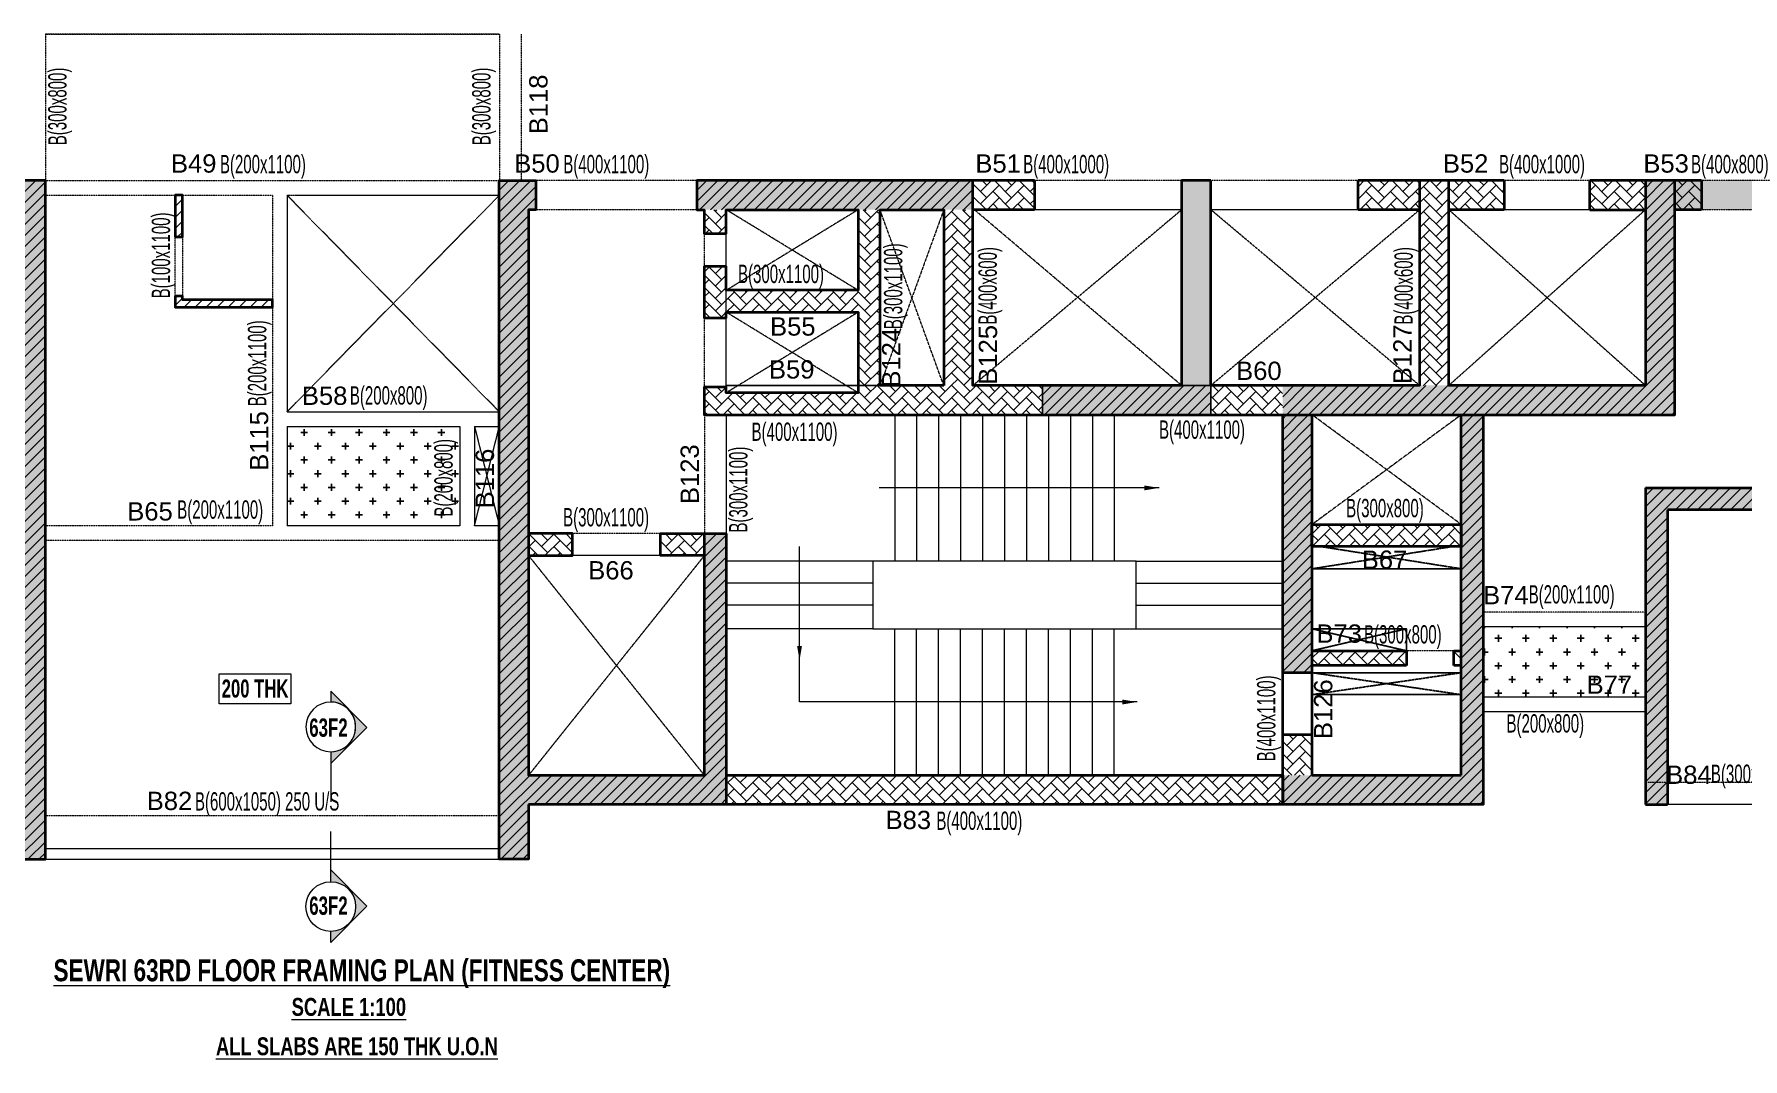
# Model space of a CAD drawing. Header units: millimetres. Extents: x 17 to 69461, y 78 to 32775.
# Drawn here: x 27889 to 51229, y 3771 to 17772 of the extents above; entities that cross this region are included whole.
import ezdxf
from ezdxf.enums import TextEntityAlignment as Align

# ---------------------------------------------------------------- set-up
doc = ezdxf.new("R2010")
doc.units = ezdxf.units.MM
doc.linetypes.add('HIDDEN', pattern=[0.375, 0.25, -0.125])
for name, color, linetype, lineweight in [('A-ANNO-DIMS', 8, 'Continuous', 15), ('A-DETL-MISC', 35, 'Continuous', 15), ('A-FLOR-IDEN', 11, 'Continuous', 9), ('A-HIDD-ABVE', 8, 'HIDDEN', 20), ('G-ANNO-SYMB', 1, 'Continuous', 9), ('G-ANNO-TEXT', 231, 'Continuous', 9), ('S-BEAM', 7, 'Continuous', 18), ('S-BEAM-IDEN', 2, 'Continuous', 9), ('S-COL HATCH', 9, 'Continuous', 0), ('S-COLS', 5, 'Continuous', 35)]:
    doc.layers.add(name, color=color, linetype=linetype, lineweight=lineweight)
for name, color, linetype in [('Beam Nos', 7, 'Continuous'), ('changes', 7, 'Continuous'), ('CUTOUT', 4, 'Continuous'), ('SECTION LINE', 4, 'Continuous'), ('SUNK SLAB', 8, 'Continuous')]:
    doc.layers.add(name, color=color, linetype=linetype)
doc.styles.add('Dim.s & Anno.(Misc.)', font='ARIALN.TTF')
doc.styles.add('SC-BBS1', font='SansSerif')
doc.styles.add('Swis721 LtCn BT', font='swisscl.ttf', dxfattribs={"width": 0.9, "height": 233.355162})
doc.styles.add('Swis721 LtCn BT_2', font='swisscl.ttf', dxfattribs={"height": 244.992296})
doc.styles.add('Swis721 LtCn BT_B', font='', dxfattribs={"width": 0.9, "height": 246.918336})
doc.styles.get('Swis721 LtCn BT_B').set_extended_font_data('Swis721 LtCn BT', bold=True)
doc.dimstyles.new('A-GFC-100', dxfattribs={"dimscale": 100, "dimtxt": 1.75, "dimasz": 1.5, "dimexe": 1.5, "dimexo": 0, "dimgap": 1, "dimtad": 1, "dimdsep": 46, "dimtxsty": 'Dim.s & Anno.(Misc.)', "dimblk": 'ARCHTICK', "dimcen": 0, "dimdle": 1.5, "dimclrd": 256, "dimclre": 8, "dimclrt": 6, "dimazin": 2, "dimtfac": 1, "dimtix": 1, "dimtmove": 2, "dimatfit": 3, "dimfxl": 1, "dimtolj": 1, "dimlwd": -1, "dimlwe": 9, "dimarcsym": 0})
pattern_1 = [(45, (-31890644.18, 20635841.75), (-75.1300955, 75.1300955), [])]
pattern_2 = [(0, (-31349594.92, 21123704.2), (187.5, 187.5), [93.75, -281.25]), (90, (-31349548.04, 21123657.32), (-187.5, 187.5), [93.75, -281.25])]
pattern_3 = [(45, (-31792792.5, 20735559.75), (0, 169.7056275), [360, -120]), (135, (-31792707.64, 20735644.6), (1e-14, 169.7056275), [360, -120])]
pattern_4 = [(45, (-31609283, 20752631.54), (0, 169.7056275), [360, -120]), (135, (-31609198.14, 20752716.4), (1e-14, 169.7056275), [360, -120])]

# ---------------------------------------------------------------- blocks, each defined once
blk = doc.blocks.new('A$Cebf64a2d')
at = {"layer": 'S-COL HATCH', "transparency": 33554687}
h = blk.add_hatch(dxfattribs=at)
h.set_pattern_fill('ANSI31', color=256, scale=850)
h.set_pattern_definition(pattern_1)
h.paths.add_polyline_path([(22379, 4450), (22079, 4450), (22079, 1150), (22079, 750), (24779, 750), (24779, 0), (25179, 0), (25179, 1150), (25179, 1150), (25179, 9275), (24679, 9275), (24679, 8875), (24779, 8875), (24779, 1150), (24779, 1150), (22379, 1150), (22379, 1150)])
h = blk.add_hatch(dxfattribs=at)
h.set_pattern_fill('ANSI31', color=256, scale=850)
h.set_pattern_definition(pattern_1)
h.paths.add_polyline_path([(34179, 4450), (34479, 4450), (34479, 1150), (34479, 750), (31779, 750), (31779, 0), (31379, 0), (31379, 1150), (31379, 1150), (31379, 9275), (31879, 9275), (31879, 8875), (31779, 8875), (31779, 1150), (31779, 1150), (34179, 1150), (34179, 1150)])
h = blk.add_hatch(dxfattribs=at)
h.set_pattern_fill('ANSI31', color=256, scale=850)
h.set_pattern_definition(pattern_1)
h.paths.add_polyline_path([(37849, 9275), (34079, 9275), (34079, 8875), (37849, 8875)])
h = blk.add_hatch(dxfattribs=at)
h.set_pattern_fill('ANSI31', color=256, scale=850)
h.set_pattern_definition(pattern_1)
h.paths.add_polyline_path([(42079, 6075), (42079, 6475), (47034, 6475), (47034, 9275), (47434, 9275), (47434, 6075)])
h = blk.add_hatch(dxfattribs=at)
h.set_pattern_fill('ANSI31', color=256, scale=850)
h.set_pattern_definition(pattern_1)
h.paths.add_polyline_path([(27049, 9075), (26949, 9075), (26949, 8505), (27049, 8505)])
h = blk.add_hatch(dxfattribs=at)
h.set_pattern_fill('ANSI31', color=256, scale=850)
h.set_pattern_definition(pattern_1)
h.paths.add_polyline_path([(28279, 7645), (27049, 7645), (27049, 7695), (26949, 7695), (26949, 7545), (28279, 7545)])
h = blk.add_hatch(dxfattribs=at)
h.set_pattern_fill('ANSI31', color=256, scale=850)
h.set_pattern_definition(pattern_1)
h.paths.add_polyline_path([(41099, 6475), (38799, 6475), (38799, 6075), (41099, 6075)])
h = blk.add_hatch(dxfattribs=at)
h.set_pattern_fill('ANSI31', color=256, scale=850)
h.set_pattern_definition(pattern_1)
h.paths.add_polyline_path([(42079, 6075), (42479, 6075), (42479, 6075), (42479, 4575), (42479, 4575), (42479, 4275), (42479, 2550), (42079, 2550)])
h = blk.add_hatch(dxfattribs=at)
h.set_pattern_fill('ANSI31', color=256, scale=850)
h.set_pattern_definition(pattern_1)
h.paths.add_polyline_path([(44519, 6075), (44819, 6075), (44819, 750), (44519, 750), (42079, 750), (42079, 1150), (44519, 1150), (44519, 2850), (44519, 2850), (44519, 2850)])
h = blk.add_hatch(dxfattribs=at)
h.set_pattern_fill('ANSI31', color=256, scale=850)
h.set_pattern_definition(pattern_1)
h.paths.add_polyline_path([(47034, 5075), (50684, 5075), (50684, 4775), (47334, 4775), (47334, 750), (47034, 750)])
at = {"layer": 'changes', "elevation": 0}
blk.add_lwpolyline([(41099, 6475), (38799, 6475), (38799, 6075), (41099, 6075)], close=True, dxfattribs=at)
at = {"layer": 'S-COLS'}
for p, q in [((47034, 5075), (47034, 750)), ((47034, 5075), (50684, 5075)), ((50684, 4775), (47334, 4775)), ((47334, 4775), (47334, 750)), ((34179, 4450), (34179, 1150)), ((34479, 4450), (34479, 1150)), ((42479, 2550), (42079, 2550)), ((42479, 1700), (42079, 1700)), ((34479, 1150), (34479, 750)), ((47034, 750), (47334, 750))]:
    blk.add_line(p, q, dxfattribs=at)
at = {"layer": 'S-COLS', "elevation": 0}
for points in [[(25179, 1150), (25179, 9275), (24679, 9275), (24679, 8875), (24779, 8875), (24779, 1150), (22379, 1150)], [(31379, 1150), (31379, 9275), (31879, 9275), (31879, 8875), (31779, 8875), (31779, 1150), (34179, 1150)], [(37849, 9275), (34079, 9275), (34079, 8875), (34179, 8875), (34179, 8550), (34479, 8550), (34479, 8875), (35379, 8875), (36279, 8875), (36279, 7775), (34479, 7775), (34479, 8100), (34179, 8100), (34179, 7398), (34479, 7398), (34479, 7475), (36279, 7475), (36279, 6375), (35379, 6375), (34479, 6375), (34479, 6453), (34179, 6453), (34179, 6075), (36279, 6075), (36279, 6075), (47434, 6075), (47434, 9275), (47034, 9275), (47034, 6475), (44349, 6475), (44349, 9275)], [(40699, 9275), (40699, 6475), (37849, 6475), (37849, 9275)], [(41099, 9275), (40699, 9275)], [(43949, 9275), (43949, 6475), (41099, 6475), (41099, 9275)], [(44349, 9275), (43949, 9275)], [(26949, 7695), (26949, 7545), (28279, 7545), (28279, 7645), (27049, 7645), (27049, 7695), (26949, 7695)], [(42479, 750), (42079, 750), (42079, 6075)], [(42479, 6075), (42479, 1150)], [(44819, 6075), (44819, 750), (44519, 750)], [(44519, 1150), (44519, 6075)], [(31779, 4150), (32379, 4150), (32379, 4450), (31779, 4450)], [(34179, 4150), (33579, 4150), (33579, 4450), (34479, 4450)], [(42479, 2850), (43769, 2850)], [(43769, 2850), (43769, 2650)], [(44419, 2650), (44419, 2850)], [(44419, 2850), (44519, 2850)], [(43769, 2650), (42479, 2650)], [(44519, 2650), (44419, 2650)], [(24779, 750), (24779, 0), (25179, 0), (25179, 1150)], [(31779, 750), (31779, 0), (31379, 0), (31379, 1150)], [(34479, 1150), (42079, 1150), (42079, 750), (31779, 750)], [(42479, 1150), (44519, 1150)], [(44519, 750), (42479, 750)]]:
    blk.add_lwpolyline(points, dxfattribs=at)
for points in [[(26949, 8505), (27049, 8505), (27049, 9075), (26949, 9075)], [(37449, 6475), (36579, 6475), (36579, 8875), (37449, 8875)], [(42479, 4575), (44519, 4575), (44519, 4275), (42479, 4275)]]:
    blk.add_lwpolyline(points, close=True, dxfattribs=at)
blk = doc.blocks.new('_ARCHTICK')
at = {"color": 0, "linetype": 'ByBlock', "const_width": 0.15}
blk.add_lwpolyline([(-0.5, -0.5), (0.5, 0.5)], dxfattribs=at)
blk = doc.blocks.new('A$C2f35dc8c')
at = {"layer": 'S-COL HATCH', "transparency": 33554687}
h = blk.add_hatch(color=256, dxfattribs=at)
h.dxf.hatch_style = 1
h.paths.add_polyline_path([(22379, 4450), (22079, 4450), (22079, 1150), (22079, 750), (24779, 750), (24779, 0), (25179, 0), (25179, 1150), (25179, 1150), (25179, 9275), (24679, 9275), (24679, 8875), (24779, 8875), (24779, 1150), (24779, 1150), (22379, 1150), (22379, 1150)])
h = blk.add_hatch(color=256, dxfattribs=at)
h.dxf.hatch_style = 1
h.paths.add_polyline_path([(34179, 4450), (34479, 4450), (34479, 1150), (34479, 750), (31779, 750), (31779, 0), (31379, 0), (31379, 1150), (31379, 1150), (31379, 9275), (31879, 9275), (31879, 8875), (31779, 8875), (31779, 1150), (31779, 1150), (34179, 1150), (34179, 1150)])
h = blk.add_hatch(color=256, dxfattribs=at)
h.dxf.hatch_style = 1
h.paths.add_polyline_path([(37849, 9275), (34079, 9275), (34079, 8875), (37849, 8875)])
at = {"layer": 'S-COL HATCH'}
h = blk.add_hatch(dxfattribs=at)
h.set_pattern_fill('AR-HBONE', color=256, scale=30)
h.set_pattern_definition(pattern_4)
h.paths.add_polyline_path([(37849, 8875), (37849, 9275), (38689, 9275), (38689, 8875), (38359, 8875)])
at = {"layer": 'S-COL HATCH', "transparency": 33554687}
h = blk.add_hatch(color=256, dxfattribs=at)
h.dxf.hatch_style = 1
h.paths.add_polyline_path([(41099, 9275), (40699, 9275), (40699, 6475), (41099, 6475)])
h = blk.add_hatch(color=256, dxfattribs=at)
h.dxf.hatch_style = 1
h.paths.add_polyline_path([(42079, 6075), (42079, 6475), (47034, 6475), (47034, 9275), (47434, 9275), (47434, 6075)])
at = {"layer": 'S-COL HATCH'}
h = blk.add_hatch(dxfattribs=at)
h.set_pattern_fill('AR-HBONE', color=256, scale=30)
h.set_pattern_definition(pattern_4)
h.paths.add_polyline_path([(43109, 9275), (43949, 9275), (43949, 8875), (43109, 8875)])
h = blk.add_hatch(dxfattribs=at)
h.set_pattern_fill('AR-HBONE', color=256, scale=30)
h.set_pattern_definition(pattern_3)
h.paths.add_polyline_path([(44349, 6475), (43949, 6475), (43949, 9275), (44349, 9275)])
h = blk.add_hatch(dxfattribs=at)
h.set_pattern_fill('AR-HBONE', color=256, scale=30)
h.set_pattern_definition(pattern_4)
h.paths.add_polyline_path([(44349, 9275), (45106, 9275), (45106, 8875), (44349, 8875)])
h = blk.add_hatch(dxfattribs=at)
h.set_pattern_fill('AR-HBONE', color=256, scale=30)
h.set_pattern_definition(pattern_4)
h.paths.add_polyline_path([(46276, 8875), (46276, 9275), (47034, 9275), (47034, 8875)])
h = blk.add_hatch(dxfattribs=at)
h.set_pattern_fill('AR-HBONE', color=256, scale=30)
h.set_pattern_definition(pattern_4)
h.paths.add_polyline_path([(47434, 8875), (47434, 9275), (47799, 9275), (47799, 8875), (47710, 8875)])
h = blk.add_hatch(dxfattribs=at)
h.set_pattern_fill('AR-HBONE', color=256, scale=30)
h.set_pattern_definition(pattern_3)
h.paths.add_polyline_path([(36579, 8875), (36279, 8875), (36279, 7775), (34479, 7775), (34479, 8100), (34179, 8100), (34179, 7398), (34479, 7398), (34479, 7475), (36279, 7475), (36279, 6375), (34479, 6375), (34479, 6453), (34179, 6453), (34179, 6075), (38799, 6075), (38799, 6475), (36579, 6475)])
h = blk.add_hatch(dxfattribs=at)
h.set_pattern_fill('AR-HBONE', color=256, scale=30)
h.set_pattern_definition(pattern_3)
h.paths.add_polyline_path([(34479, 8875), (34179, 8875), (34179, 8550), (34479, 8550)])
h = blk.add_hatch(dxfattribs=at)
h.set_pattern_fill('AR-HBONE', color=256, scale=30)
h.set_pattern_definition(pattern_3)
h.paths.add_polyline_path([(37849, 6475), (37449, 6475), (37449, 8875), (37849, 8875)])
at = {"layer": 'S-COL HATCH', "transparency": 33554687}
h = blk.add_hatch(color=256, dxfattribs=at)
h.dxf.hatch_style = 1
h.paths.add_polyline_path([(41099, 6475), (38799, 6475), (38799, 6075), (41099, 6075)])
at = {"layer": 'S-COL HATCH'}
h = blk.add_hatch(dxfattribs=at)
h.set_pattern_fill('AR-HBONE', color=256, scale=30)
h.set_pattern_definition(pattern_3)
h.paths.add_polyline_path([(41099, 6475), (42079, 6475), (42079, 6075), (41099, 6075)])
at = {"layer": 'S-COL HATCH', "transparency": 33554687}
h = blk.add_hatch(color=256, dxfattribs=at)
h.dxf.hatch_style = 1
h.paths.add_polyline_path([(42079, 6075), (42479, 6075), (42479, 6075), (42479, 4575), (42479, 4575), (42479, 4275), (42479, 2550), (42079, 2550)])
h = blk.add_hatch(color=256, dxfattribs=at)
h.dxf.hatch_style = 1
h.paths.add_polyline_path([(44519, 6075), (44819, 6075), (44819, 750), (44519, 750), (42079, 750), (42079, 1150), (44519, 1150), (44519, 2850), (44519, 2850), (44519, 2850)])
h = blk.add_hatch(color=256, dxfattribs=at)
h.dxf.hatch_style = 1
h.paths.add_polyline_path([(47034, 5075), (50684, 5075), (50684, 4775), (47334, 4775), (47334, 750), (47034, 750)])
at = {"layer": 'S-COL HATCH'}
h = blk.add_hatch(dxfattribs=at)
h.set_pattern_fill('AR-HBONE', color=256, scale=30)
h.set_pattern_definition([(45, (-31792792.5, 20683630.75), (0, 169.7056275), [360, -120]), (135, (-31792707.64, 20683715.6), (1e-14, 169.7056275), [360, -120])])
h.paths.add_polyline_path([(34179, 4150), (34179, 4450), (33579, 4450), (33579, 4150)])
h.paths.add_polyline_path([(32379, 4150), (32379, 4450), (31779, 4450), (31779, 4150)])
h = blk.add_hatch(dxfattribs=at)
h.set_pattern_fill('AR-HBONE', color=256, scale=30)
h.set_pattern_definition(pattern_3)
h.paths.add_polyline_path([(42479, 4275), (44519, 4275), (44519, 4575), (42479, 4575)])
h = blk.add_hatch(dxfattribs=at)
h.set_pattern_fill('AR-HBONE', color=256, scale=30)
h.set_pattern_definition(pattern_3)
h.paths.add_polyline_path([(43769, 2850), (43769, 2650), (42479, 2650), (42479, 2850)])
h = blk.add_hatch(dxfattribs=at)
h.set_pattern_fill('AR-HBONE', color=256, scale=30)
h.set_pattern_definition(pattern_3)
h.paths.add_polyline_path([(44419, 2850), (44519, 2850), (44519, 2650), (44419, 2650)])
h = blk.add_hatch(dxfattribs=at)
h.set_pattern_fill('AR-HBONE', color=256, scale=30)
h.set_pattern_definition(pattern_3)
h.paths.add_polyline_path([(42079, 1700), (42479, 1700), (42479, 1150), (42079, 1150)])
h = blk.add_hatch(dxfattribs=at)
h.set_pattern_fill('AR-HBONE', color=256, scale=30)
h.set_pattern_definition(pattern_3)
h.paths.add_polyline_path([(42079, 1150), (34479, 1150), (34479, 750), (42079, 750)])
at = {"layer": 'changes', "elevation": 0}
blk.add_lwpolyline([(41099, 6475), (38799, 6475), (38799, 6075), (41099, 6075)], close=True, dxfattribs=at)
at = {"layer": 'S-COLS'}
for p, q in [((38689, 9275, 0), (37849, 9275, 0)), ((38689, 9275, 0), (38689, 8875, 0)), ((43109, 8875, 0), (43109, 9275, 0)), ((43949, 9275, 0), (43109, 9275, 0)), ((45106, 9275, 0), (44349, 9275, 0)), ((45106, 9275, 0), (45106, 8875, 0)), ((46276, 8875, 0), (46276, 9275, 0)), ((47034, 9275, 0), (46276, 9275, 0)), ((47799, 9275, 0), (47434, 9275, 0)), ((47799, 9275, 0), (47799, 8875, 0)), ((38689, 8875, 0), (37849, 8875, 0)), ((43949, 8875, 0), (43109, 8875, 0)), ((45106, 8875, 0), (44349, 8875, 0)), ((46276, 8875, 0), (47034, 8875, 0)), ((47799, 8875, 0), (47434, 8875, 0)), ((47034, 5075, 0), (47034, 750, 0)), ((47034, 5075, 0), (50684, 5075, 0)), ((50684, 4775, 0), (47334, 4775, 0)), ((47334, 4775, 0), (47334, 750, 0)), ((34179, 4450, 0), (34179, 1150, 0)), ((34479, 4450, 0), (34479, 1150, 0)), ((42479, 2550, 0), (42079, 2550, 0)), ((42479, 1700, 0), (42079, 1700, 0)), ((34479, 1150, 0), (34479, 750, 0)), ((47034, 750, 0), (47334, 750, 0))]:
    blk.add_line(p, q, dxfattribs=at)
at = {"layer": 'S-COLS', "elevation": 0}
for points in [[(25179, 1150), (25179, 9275), (24679, 9275), (24679, 8875), (24779, 8875), (24779, 1150), (22379, 1150)], [(31379, 1150), (31379, 9275), (31879, 9275), (31879, 8875), (31779, 8875), (31779, 1150), (34179, 1150)], [(37849, 9275), (34079, 9275), (34079, 8875), (34179, 8875), (34179, 8550), (34479, 8550), (34479, 8875), (35379, 8875), (36279, 8875), (36279, 7775), (34479, 7775), (34479, 8100), (34179, 8100), (34179, 7398), (34479, 7398), (34479, 7475), (36279, 7475), (36279, 6375), (35379, 6375), (34479, 6375), (34479, 6453), (34179, 6453), (34179, 6075), (36279, 6075), (36279, 6075), (47434, 6075), (47434, 9275), (47034, 9275), (47034, 6475), (44349, 6475), (44349, 9275)], [(40699, 9275), (40699, 6475), (37849, 6475), (37849, 9275)], [(41099, 9275), (40699, 9275)], [(43949, 9275), (43949, 6475), (41099, 6475), (41099, 9275)], [(44349, 9275), (43949, 9275)], [(42479, 750), (42079, 750), (42079, 6075)], [(42479, 6075), (42479, 1150)], [(44819, 6075), (44819, 750), (44519, 750)], [(44519, 1150), (44519, 6075)], [(31779, 4150), (32379, 4150), (32379, 4450), (31779, 4450)], [(34179, 4150), (33579, 4150), (33579, 4450), (34479, 4450)], [(42479, 2850), (43769, 2850)], [(43769, 2850), (43769, 2650)], [(44419, 2650), (44419, 2850)], [(44419, 2850), (44519, 2850)], [(43769, 2650), (42479, 2650)], [(44519, 2650), (44419, 2650)], [(24779, 750), (24779, 0), (25179, 0), (25179, 1150)], [(31779, 750), (31779, 0), (31379, 0), (31379, 1150)], [(34479, 1150), (42079, 1150), (42079, 750), (31779, 750)], [(42479, 1150), (44519, 1150)], [(44519, 750), (42479, 750)]]:
    blk.add_lwpolyline(points, dxfattribs=at)
for points in [[(37449, 6475), (36579, 6475), (36579, 8875), (37449, 8875)], [(42479, 4575), (44519, 4575), (44519, 4275), (42479, 4275)]]:
    blk.add_lwpolyline(points, close=True, dxfattribs=at)
blk = doc.blocks.new('A$C80c03267')
at = {"layer": 'CUTOUT', "color": 8, "linetype": 'HIDDEN'}
for p, q in [((39529, -8405), (37630, -8705)), ((39529, -8405), (37630, -8705)), ((37771, -8405), (39670, -8705)), ((37771, -8405), (39670, -8705)), ((37630, -9525), (38920, -9825)), ((38920, -9525), (37630, -9825)), ((37630, -9525), (38920, -9825)), ((38920, -9525), (37630, -9825)), ((39670, -10125), (37630, -10425)), ((37630, -10125), (39670, -10425)), ((39670, -10125), (37630, -10425)), ((37630, -10125), (39670, -10425))]:
    blk.add_line(p, q, dxfattribs=at)
at = {"layer": 'CUTOUT'}
for points in [[(37630, -8705), (39670, -8705), (39670, -8405), (37630, -8405)], [(37630, -9525), (38920, -9525), (38920, -9825), (37630, -9825)], [(37630, -10125), (39670, -10125), (39670, -10425), (37630, -10425)]]:
    blk.add_lwpolyline(points, close=True, dxfattribs=at)
at = {"layer": 'S-BEAM'}
blk.add_line((39669, -10125), (37630, -10125), dxfattribs=at)
blk = doc.blocks.new('Section - TL1-6743896-11TH FLOOR LVL')
at = {"layer": 'G-ANNO-SYMB'}
h = blk.add_hatch(color=8, dxfattribs=at)
edge = h.paths.add_edge_path()
edge.add_line((-9.4, 0), (-10.9, 0))
edge.add_line((-10.9, 0), (-5.94, 4.95))
edge.add_line((-5.94, 4.95), (-0.99, 0))
edge.add_line((-0.99, 0), (-2.6, 0))
edge.add_arc((-6, 0), 3.4, 0, 180)
at = {"layer": 'G-ANNO-SYMB', "color": 5}
for p, q in [((-5.94, 4.95), (-10.9, 0)), ((-0.99, 0), (-5.94, 4.95)), ((-10.9, 0), (-9.4, 0)), ((-2.6, 0), (4.24, 0)), ((-2.6, 0), (-0.99, 0))]:
    blk.add_line(p, q, dxfattribs=at)
at = {"layer": 'G-ANNO-SYMB'}
blk.add_arc((-6, 0), 3.4, 360, 180, dxfattribs=at)
at = {"layer": 'G-ANNO-SYMB', "color": 5}
for start, end in [(0, 180), (180, 0)]:
    blk.add_arc((-6, 0), 3.4, start, end, dxfattribs=at)

msp = doc.modelspace()

# ---------------------------------------------------------------- hatches: boundary and pattern name
at = {"layer": 'SUNK SLAB'}
h = msp.add_hatch(dxfattribs=at)
h.set_pattern_fill('ZIGZAG', color=8, scale=1000, style=0)
h.set_pattern_definition([(0, (-31789928.51, 20737473.76), (125, 125), [125, -125]), (90, (-31789803.51, 20737473.76), (-125, 125), [125, -125])])
h.paths.add_polyline_path([(50753.3, 19472.3), (50553.4, 19472.3), (50553.4, 18072.3), (50753.4, 18072.3)])
h.paths.add_polyline_path([(51983.3, 15772.3), (50297.7, 15772.3), (50297.7, 15372.3), (51983.3, 15372.3)])
h.paths.add_polyline_path([(11733.4, 19472.3), (11693.4, 19472.3), (11693.4, 19472.3), (11533.4, 19472.3), (11533.4, 18072.3), (11733.4, 18072.3)])
h.paths.add_polyline_path([(11989, 15772.3), (10303.4, 15772.3), (10303.4, 15772.3), (10303.4, 15372.3), (11989, 15372.3)])
h = msp.add_hatch(dxfattribs=at)
h.set_pattern_fill('CROSS', color=8, scale=750, style=0)
h.set_pattern_definition(pattern_2)
h.paths.add_polyline_path([(33703.3, 12412.3), (31343.3, 12412.3), (31343.3, 11052.3), (33703.3, 11052.3)])
h = msp.add_hatch(dxfattribs=at)
h.set_pattern_fill('CROSS', color=8, scale=750, style=0)
h.set_pattern_definition(pattern_2)
h.paths.add_polyline_path([(47683.3, 8712.3), (47683.3, 9672.3), (49897.7, 9672.3), (49897.7, 8712.3)])

# ---------------------------------------------------------------- linework, layer by layer
at = {"layer": 'A-ANNO-DIMS', "ltscale": 500, "elevation": 0}
msp.add_lwpolyline([(39133.4, 8647.1), (38343.3, 8647.1), (38343.4, 9212.1)], dxfattribs=at)
at = {"layer": 'A-DETL-MISC'}
for p, q in [((39643.3, 12572.2), (39643.3, 10572.3)), ((39943.3, 12572.3), (39943.3, 10572.3)), ((40243.3, 12572.3), (40243.3, 10572.3)), ((40543.3, 12572.3), (40543.3, 10572.3)), ((40843.3, 12572.3), (40843.3, 10572.3)), ((41143.3, 12572.3), (41143.3, 10572.3)), ((41443.3, 12572.3), (41443.3, 10572.3)), ((41743.3, 12572.3), (41743.3, 10572.3)), ((42043.3, 12572.3), (42043.3, 10572.3)), ((42343.3, 12572.3), (42343.3, 10572.3)), ((42643.3, 12572.3), (42643.3, 10572.3)), ((39643.3, 7647.2), (39643.3, 9647.1)), ((39943.3, 7647.1), (39943.3, 9647.1)), ((40243.3, 7647.1), (40243.3, 9647.1)), ((40543.3, 7647.1), (40543.3, 9647.1)), ((40843.3, 7647.1), (40843.3, 9647.1)), ((41143.3, 7647.1), (41143.3, 9647.1)), ((41443.3, 7647.1), (41443.3, 9647.1)), ((41743.3, 7647.1), (41743.3, 9647.1)), ((42043.3, 7647.1), (42043.3, 9647.1)), ((42343.3, 7647.1), (42343.3, 9647.1)), ((42643.3, 7647.1), (42643.3, 9647.1))]:
    msp.add_line(p, q, dxfattribs=at)
at = {"layer": 'A-DETL-MISC', "elevation": 0}
for points in [[(39343.3, 10572.3), (37343.3, 10572.3)], [(42943.3, 10572.3), (44943.3, 10572.3)], [(39343.3, 10272.3), (37343.3, 10272.3)], [(42943.3, 10272.3), (44943.3, 10272.3)], [(39343.3, 9972.3), (37343.3, 9972.3)], [(42943.3, 9972.3), (44943.3, 9972.3)], [(39343.3, 9647.1), (37343.3, 9647.1)], [(42943.3, 9647.1), (44943.3, 9647.1)]]:
    msp.add_lwpolyline(points, dxfattribs=at)
msp.add_lwpolyline([(39343.3, 10572.3), (39343.3, 9647.1), (42943.3, 9647.1), (42943.3, 10572.3)], close=True, dxfattribs=at)
at = {"layer": 'A-FLOR-IDEN', "color": 8, "flags": 128}
msp.add_lwpolyline([(31394.8, 9032.6), (31394.8, 8620.8), (30417.3, 8620.8), (30417.3, 9032.6)], close=True, dxfattribs=at)
at = {"layer": 'A-HIDD-ABVE', "linetype": 'HIDDEN'}
for p, q in [((31342.5, 15572.3), (34243.3, 12612.3)), ((31343.3, 12612.3), (34243.3, 15572.3)), ((39143.3, 15372.3), (37343.3, 14272.3)), ((39143.3, 14272.3), (37343.3, 15372.3)), ((40313.3, 15372.3), (39443.3, 12972.3)), ((40313.3, 12972.3), (39443.3, 15372.3)), ((43563.3, 15372.3), (40713.3, 12972.3)), ((43563.3, 12972.3), (40733.3, 15372.3)), ((46813.3, 15372.3), (43963.3, 12972.3)), ((46813.3, 12972.3), (43963.3, 15372.3)), ((49897.7, 15372.3), (47213.3, 12972.3)), ((49897.7, 12972.3), (47213.3, 15372.3)), ((39143.3, 13972.3), (37343.3, 12872.3)), ((39143.3, 12872.3), (37343.3, 13972.3)), ((33903.3, 12412.3), (34243.3, 11052.3)), ((33903.3, 11052.3), (34243.3, 12412.3)), ((47383.3, 12572.3, 0), (45343.3, 11072.3)), ((47383.3, 11072.3), (45343.3, 12572.3)), ((37043.3, 10647.1), (34643.3, 7647.1)), ((37043.3, 7647.1), (34643.3, 10647.1))]:
    msp.add_line(p, q, dxfattribs=at)
at = {"layer": 'S-BEAM', "linetype": 'HIDDEN'}
for p, q in [((28043.3, 17772.3), (34243.3, 17772.3)), ((28043.3, 17772.3), (28043.3, 15772.3)), ((34243.3, 17772.3), (28043.3, 17772.3)), ((34243.3, 17772.3), (34243.3, 15772.3)), ((34543.3, 17772.3), (34543.3, 15772.3)), ((28043.3, 15772.3), (34243.3, 15772.3)), ((36943.3, 15772.3), (34743.4, 15772.3)), ((43563.3, 15772.3), (40713.3, 15772.3)), ((46813.3, 15772.3), (43963.3, 15772.3)), ((49223.3, 15772.3), (47213.3, 15772.3)), ((51983.3, 15772.3), (49223.3, 15772.3)), ((28043.3, 15572.3), (31143.3, 15572.3)), ((31143.3, 15572.3, 0), (31143.3, 11052.3)), ((31342.5, 15572.3), (31459, 15572.3)), ((36943.3, 15372.3), (34743.4, 15372.3)), ((37043.3, 12949.8), (37043.3, 15372.3)), ((51983.3, 15372.3), (50297.7, 15372.3)), ((37043.3, 12572.3), (37043.3, 10947.1)), ((31143.3, 11052.3), (28043.3, 11052.3)), ((34243.3, 10852.3), (28043.3, 10852.3)), ((36443.3, 10947.1), (35243.3, 10947.1)), ((49897.7, 9872.3), (47683.3, 9872.3)), ((47283.3, 9347.1), (46633.3, 9347.1)), ((53247.7, 7547.1), (49932.1, 7547.1)), ((28043.3, 7097.1), (34243.3, 7097.1))]:
    msp.add_line(p, q, dxfattribs=at)
at = {"layer": 'S-BEAM'}
for p, q in [((31343.3, 15572.3, 0), (31343.3, 12612.3)), ((31459, 15572.3), (34243.3, 15572.3)), ((37343.3, 12949.8), (37343.3, 15372.3)), ((43563.3, 15372.3), (40733.3, 15372.3)), ((46813.3, 15372.3), (43963.3, 15372.3)), ((49897.7, 15372.3), (47213.3, 15372.3)), ((31343.3, 12612.3), (34243.3, 12612.3)), ((31343.3, 12412.3), (31343.3, 11052.3)), ((31343.3, 12412.3), (33703.3, 12412.3)), ((33703.3, 12412.3), (33703.3, 11052.3)), ((33903.3, 12412.3), (34243.3, 12412.3)), ((33903.3, 12412.3), (33903.3, 11052.3)), ((37343.3, 12572.3), (37343.3, 10947.1)), ((33703.3, 11052.3), (31343.3, 11052.3)), ((34243.3, 11052.3), (33903.3, 11052.3)), ((36443.3, 10647.1), (35243.3, 10647.1)), ((49897.7, 9672.3), (47683.3, 9672.3)), ((47383.3, 9047.1), (45343.3, 9047.1)), ((49897.7, 8712.3), (47683.3, 8712.3)), ((49897.7, 8512.3), (47683.3, 8512.3)), ((53247.7, 7247.1), (49932.1, 7247.1)), ((28043.3, 6647.1), (34243.3, 6647.1)), ((28043.3, 6497.1), (34243.3, 6497.1))]:
    msp.add_line(p, q, dxfattribs=at)
at = {"layer": 'S-BEAM', "linetype": 'HIDDEN', "elevation": 0}
msp.add_lwpolyline([(29813.3, 15002.3), (29913.3, 15002.3), (29913.3, 14192.3), (29813.3, 14192.3)], close=True, dxfattribs=at)
at = {"layer": 'SECTION LINE'}
msp.add_line((39443.3, 12972.3), (37343.3, 12972.3), dxfattribs=at)

# ---------------------------------------------------------------- block references
at = {"layer": 'Beam Nos'}
msp.add_blockref('A$C80c03267', (7713.8, 19172.3), dxfattribs=at)
at = {"layer": 'changes'}
for name in ['A$C2f35dc8c', 'A$Cebf64a2d']:
    msp.add_blockref(name, (2864, 6497.1), dxfattribs=at)
at = {"layer": 'G-ANNO-SYMB', "yscale": 99.99999999999991, "zscale": 99.99999999999991}
for p, xscale, rotation in [((31940.3, 7706.2), 99.99999999999991, 269.9999999999995), ((31940.3, 6451.2), -99.99999999999991, 270.0000000000005)]:
    msp.add_blockref('Section - TL1-6743896-11TH FLOOR LVL', p, dxfattribs=dict(at, xscale=xscale, rotation=rotation))

# ---------------------------------------------------------------- texts
at = {"layer": 'A-FLOR-IDEN', "color": 1, "insert": (30906.1, 8954.6), "char_height": 246.92, "width": 1155, "attachment_point": 2, "line_spacing_factor": 0.964267, "style": 'Swis721 LtCn BT_B'}
msp.add_mtext('200 THK', dxfattribs=at)
at = {"layer": 'Beam Nos', "style": 'SC-BBS1'}
for s, p in [('B118', (34976.1, 16812.5, 0)), ('B125', (41117, 13390.8)), ('B127', (46778.3, 13397.3)), ('B124', (39796, 13350.8)), ('B115', (31160.8, 12214.1)), ('B123', (37043.4, 11759.7)), ('B116', (34245.1, 11700.8)), ('B126', (45696, 8548.8))]:
    msp.add_text(s, height=250, rotation=90, dxfattribs=at).set_placement(p, align=Align.BOTTOM_CENTER)
for s, p in [('B49', (30068.5, 15805.3)), ('B50', (34757.5, 15805.3)), ('B51', (41056.5, 15805.3)), ('B52', (47442.6, 15805.3)), ('B53', (50180.5, 15805.3)), ('B55', (38251.7, 13578.2)), ('B59', (38237.1, 12991.5, 0)), ('B60', (44618, 12972.3)), ('B58', (31857.2, 12631.5, 0)), ('B65', (29471.7, 11051.7)), ('B66', (35767.7, 10246.7)), ('B67', (46334.7, 10391.7)), ('B74', (47991.7, 9906.9)), ('B73', (45715.2, 9381.8)), ('B77', (49405.6, 8684)), ('B84', (50492, 7453.2, 0)), ('B82', (29737.5, 7095.9)), ('B83', (39830, 6835.2, 0))]:
    msp.add_text(s, height=250, dxfattribs=at).set_placement(p, align=Align.BOTTOM_CENTER)
at = {"layer": 'G-ANNO-SYMB', "char_height": 250, "width": 707.088, "style": 'Swis721 LtCn BT_B'}
for insert, attachment_point in [((31646, 8422.2), 1), ((31646, 5735.3), 7)]:
    msp.add_mtext('63F2', dxfattribs=dict(at, insert=insert, attachment_point=attachment_point))
at = {"layer": 'G-ANNO-TEXT', "color": 6, "insert": (28153.8, 5131.1), "char_height": 300, "width": 8429.778, "attachment_point": 1, "line_spacing_factor": 0.971848, "style": 'Swis721 LtCn BT_2'}
msp.add_mtext('{\\fSwis721 LtCn BT|b1|i0|c0|p34;\\LSEWRI 63RD FLOOR FRAMING PLAN (FITNESS CENTER)}', dxfattribs=at)
at = {"layer": 'G-ANNO-TEXT', "color": 1, "char_height": 244.992, "attachment_point": 1, "line_spacing_factor": 0.971848, "style": 'Swis721 LtCn BT_2'}
for s, insert, width in [('{\\fSwis721 LtCn BT|b1|i0|c0|p34;\\LSCALE 1:100}', (31406.4, 4603.4), 1551.037), ('{\\fSwis721 LtCn BT|b1|i0|c0|p34;\\LALL SLABS ARE 150 THK U.O.N}', (30372.2, 4065), 3728.693)]:
    msp.add_mtext(s, dxfattribs=dict(at, insert=insert, width=width))
at = {"layer": 'S-BEAM-IDEN', "style": 'Swis721 LtCn BT', "width": 0.8}
for s, rotation, p in [('B(300x800)', 90, (28330.9, 16254.8)), ('B(300x800)', 90, (34122.4, 16254.8)), ('B(200x1100)', 360, (30426.8, 15871.7)), ('B(100x1100)', 90, (29745.4, 14162.1)), ('B(300x1100)', 90, (39747.3, 13740.4, 0)), ('B(400x600)', 90, (41037.8, 13803.1, 0)), ('B(400x600)', 90, (46719.7, 13803.1, 0)), ('B(200x1100)', 90, (31060, 12687.9)), ('B(200x800)', 360, (32201.8, 12711.7)), ('B(400x1100)', 360, (37688.5, 12215.3)), ('B(400x1100)', 360, (43254.5, 12244.1)), ('B(200x800)', 90, (33605.1, 11180.8)), ('B(300x1100)', 90, (37631.4, 10962.5)), ('B(200x1100)', 360, (29843.5, 11151.7)), ('B(300x800)', 360, (45810.5, 11171.7)), ('B(400x1100)', 90, (44843.2, 7835.7)), ('B(300x1100) 250 U/S', 360, (50792.5, 7540.8)), ('B(600x1050) 250 U/S', 360, (30085.6, 7164.3)), ('B(400x1100)', 360, (40213, 6899.8, 0))]:
    msp.add_text(s, height=250, rotation=rotation, dxfattribs=at).set_placement(p)
for s, p in [('B(400x1100)', (35116.9, 15871.7)), ('B(400x1000)', (41398.9, 15871.7)), ('B(400x1000)', (47898.9, 15871.7)), ('B(400x800)', (50521.8, 15871.7)), ('B(300x1100)', (37503.9, 14371.7, 0)), ('B(300x1100)', (35114.6, 11046.5)), ('B(200x1100)', (48303.6, 9992.9)), ('B(300x800)', (46054.5, 9446.5)), ('B(200x800)', (48000.7, 8229.9))]:
    msp.add_text(s, height=250, dxfattribs=at).set_placement(p)

# ---------------------------------------------------------------- leaders
at = {"layer": 'A-ANNO-DIMS', "ltscale": 500}
for points in [[(43255, 11572.3), (39433.4, 11572.3)], [(38343.4, 9212.1), (38343.3, 10773.5)], [(42955, 8647.1), (39133.4, 8647.1)]]:
    msp.add_leader(points, dimstyle='A-GFC-100', override={"dimasz": 2, "dimtad": 0, "dimfxl": 0.18, "dimarcsym": 1}, dxfattribs=at)

doc.saveas('drawing.dxf')
